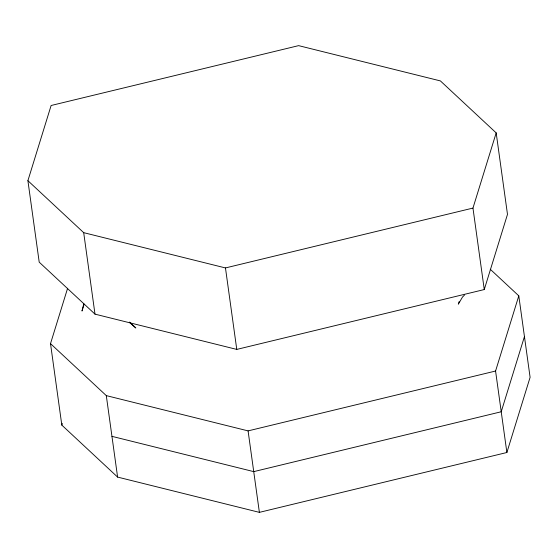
<?xml version="1.0" encoding="UTF-8"?>
<svg xmlns="http://www.w3.org/2000/svg" width="558" height="558" viewBox="0 0 558 558"><rect width="100%" height="100%" fill="white"/><g stroke="black" fill="none" stroke-linecap="round" stroke-linejoin="round"><path stroke-width="0.84" d="M83.833 303.65L81.998 311.036L84.049 304.403M27.9 180.68L51.12 105.497L298.614 45.637L440.395 80.91L496.181 132.895L507.487 214.37L484.267 289.553L236.773 349.413L94.999 314.14L39.206 262.155L27.9 180.68L83.693 232.658L225.467 267.938L472.961 208.078L496.181 132.895M490.266 269.263L518.794 295.845L530.1 377.32L506.88 452.503L259.386 512.363L117.605 477.09L61.819 425.105L50.513 343.63L67.609 288.277M61.819 425.105L62.329 423.452M459.108 301.662L458.341 304.145L462.484 297.065L464.458 295.098M506.88 452.503L495.574 371.028L518.794 295.845M524.45 336.579L501.224 411.762L253.73 471.629L111.956 436.349M50.513 343.63L106.299 395.615L248.08 430.888L495.574 371.028M129.826 322.663L135.817 327.978L129.463 322.064M472.961 208.078L484.267 289.553M225.467 267.938L236.773 349.413M248.08 430.888L259.386 512.363M83.693 232.658L94.999 314.14M106.299 395.615L117.605 477.09"/></g></svg>
